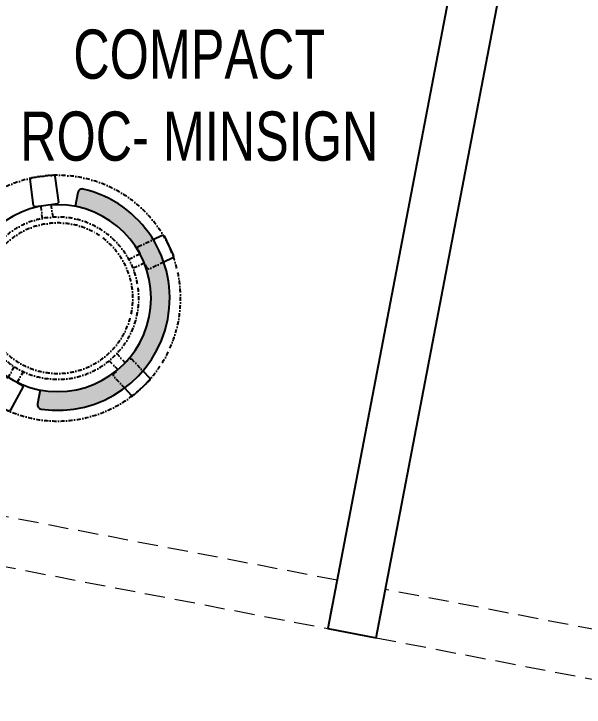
# Model space of a CAD drawing. Header units: feet. Extents: x 5858550 to 5870167, y -5283948 to -5274256.
# Drawn here: x 5860760 to 5861921, y -5277125 to -5275715 of the extents above; entities that cross this region are included whole.
import ezdxf

# ---------------------------------------------------------------- set-up
doc = ezdxf.new("R2010")
doc.units = ezdxf.units.FT
doc.header["$LTSCALE"] = 33
doc.header["$MEASUREMENT"] = 0
doc.linetypes.add('a_p6_plan_L18$0$HIDDEN', pattern=[0.375, 0.25, -0.125])
doc.linetypes.add('DASHDOT2', pattern=[0.5, 0.25, -0.125, 0, -0.125])
for name, color, linetype, lineweight in [('HATCH', 9, 'Continuous', 9), ('LENS-FURNITURE', 13, 'Continuous', 9), ('LENS-PARTITION', 21, 'Continuous', 25), ('LENS-TEXT', 31, 'Continuous', 5), ('LENS_CURTAIN', 5, 'a_p6_plan_L18$0$HIDDEN', 9), ('LN-ELEVATION-1', 81, 'Continuous', 25)]:
    doc.layers.add(name, color=color, linetype=linetype, lineweight=lineweight)
doc.styles.add('LK TXT', font='GILC____.TTF', dxfattribs={"height": 100})

# ---------------------------------------------------------------- blocks, each defined once
blk = doc.blocks.new('DR STOOL')
at = {"layer": 'HATCH'}
h = blk.add_hatch(dxfattribs=at)
h.set_pattern_fill('ANSI36', color=250, angle=-90.00000000000001)
h.set_pattern_definition([(315, (-227.8099174643867, 917.3997257252777), (6.173926083235043, -1.683798022700468), [7.9375, -1.587499999999999, 0, -1.587499999999999])])
edge = h.paths.add_edge_path()
edge.add_line((-190.0000000041909, 4.511094e-10), (-218.6899174675346, 4.511094e-10))
edge.add_arc((-218.6899174670689, 9.120000000388245), 9.119999999940092, 177.6119845363388, 269.9999999996136, ccw=False)
edge.add_arc((-1.8626451e-09, 3.565219e-10), 228.000000002257, 2.3880154632688004, 177.6119845367313, ccw=False)
edge.add_arc((218.6899174633436, 9.120000000497384), 9.120000000051716, -90.00000000034493, 2.3880154629299, ccw=False)
edge.add_line((218.6899174633436, 4.511094e-10), (190, 4.511094e-10))
edge.add_arc((-1.8626451e-09, 4.511094e-10), 190.000000001979, -1.27e-14, 180)
at = {"layer": 'LN-ELEVATION-1', "color": 1, "ltscale": 100}
for p, q in [((-128.6221585394814, 215.4841044476634), (-165.2704676063731, 189.0243927398114)), ((-124.7228340068832, 214.8545704018979), (-128.6221585394814, 215.4841044476634)), ((-112.6981821293011, 198.1996966340157), (-124.7228340068832, 214.8545704018979)), ((124.7553772013634, 214.9803744515593), (112.5488144652918, 198.2845540212292)), ((128.7014972954057, 215.5933048763618), (124.7553772013634, 214.9803744515593)), ((128.7014972954057, 215.5933048763618), (124.7553772013634, 214.9803744515593)), ((165.1911288509145, 188.915192311113), (128.7014972954057, 215.5933048763618)), ((165.1911288509145, 188.915192311113), (128.7014972954057, 215.5933048763618)), ((-165.2704676063731, 189.0243927398114), (-165.9069543029182, 185.0820035930228)), ((-165.9069543029182, 185.0820035930228), (-153.8003208162263, 168.3135803133482)), ((153.6734594982117, 168.4294150282658), (165.7973639420234, 185.0121775862135)), ((165.7973639420234, 185.0121775862135), (165.1911288509145, 188.915192311113)), ((165.7973639420234, 185.0121775862135), (165.1911288509145, 188.915192311113)), ((-191.2928382232785, -35.45407700946089), (-242.9550312487409, -52.24013893969095)), ((-187.9259491492994, -37.1695928365807), (-191.2928382232785, -35.45407700946089)), ((-184.1424400564283, -48.81403796559607), (-187.9259491492994, -37.1695928365807)), ((188.0651108901948, -36.96233201187715), (184.0504167033359, -49.19388854173303)), ((191.3981811110861, -35.27656588272658), (188.0651108901948, -36.96233201187715)), ((243.0100176925771, -52.21682526778022), (191.3981811110861, -35.27656588272658)), ((-242.9550312487409, -52.24013893969095), (-244.7482102331705, -55.75945052818861)), ((-244.7482102331705, -55.75945052818861), (-230.7800458371639, -98.74904560100549)), ((230.715890809428, -98.7280946081737), (244.8123673382215, -55.78040257930116)), ((244.8123673382215, -55.78040257930116), (243.0100176925771, -52.21682526778022)), ((-173.8639617776498, -80.4479453730819), (-177.8421125086024, -68.2044548037811)), ((177.6922140880488, -68.56540505095472), (173.8739495249465, -80.1985000452405)), ((-227.2218665438704, -100.5620286722478), (-175.5596735184081, -83.7759667420105)), ((-175.5596735184081, -83.7759667420105), (-173.8639617776498, -80.4479453730819)), ((173.8739495249465, -80.1985000452405), (175.5794035866856, -83.5704969359358)), ((175.5794035866856, -83.5704969359358), (227.1912401677109, -100.5107563209894)), ((-230.7800458371639, -98.74904560100549), (-227.2218665438704, -100.5620286722478)), ((227.1912401677109, -100.5107563209894), (230.715890809428, -98.7280946081737)), ((-22.72193054761737, -190.2142363802995), (-25.39390889601782, -192.886214728569)), ((-25.39390889601782, -192.886214728569), (-25.39390889601782, -247.2070584567482)), ((-10.47823652112856, -190.2142363802995), (-22.72193054761737, -190.2142363802995)), ((22.78362171910703, -190.2142363802995), (9.910054048988968, -190.2142363802995)), ((25.42475448176265, -192.8553691428751), (22.78362171910703, -190.2142363802995)), ((25.42475448176265, -247.1762128710543), (25.42475448176265, -192.8553691428751)), ((-25.39390889601782, -247.2070584567482), (-22.60096735274419, -250)), ((-22.60096735274419, -250), (22.60096735274419, -250)), ((22.60096735274419, -250), (25.42475448176265, -247.1762128710543))]:
    blk.add_line(p, q, dxfattribs=at)
at = {"layer": 'LN-ELEVATION-1', "linetype": 'DASHDOT2'}
for p, q in [((-92.92521573789418, 170.8129362839827), (-112.6981821293011, 198.1996966340157)), ((112.5488144652918, 198.2845540212292), (92.69529851106927, 171.1294289919315)), ((-93.52748446213081, 167.0824927485227), (-92.92521573789418, 170.8129362839827)), ((92.69529851106927, 171.1294289919315), (93.26858203159645, 167.4385604566923)), ((-153.8003208162263, 168.3135803133482), (-134.1093360339291, 141.0403694751003)), ((-103.4542870586738, 159.9154408004979), (-93.52748446213081, 167.0824927485227)), ((-88.15393704269081, 139.4771787207864), (-103.4542870586738, 159.9154408004979)), ((103.6608748426661, 159.8406005539291), (88.19885099539533, 139.4487815762331)), ((93.26858203159645, 167.4385604566923), (103.6608748426661, 159.8406005539291)), ((133.7372852512635, 141.1612321265929), (153.6734594982117, 168.4294150282658)), ((-134.1093360339291, 141.0403694751003), (-130.4219571123831, 140.4450534014686)), ((-130.4219571123831, 140.4450534014686), (-119.9844727469608, 147.9808124662595)), ((-119.9844727469608, 147.9808124662595), (-105.3687285655178, 126.9741353208374)), ((105.4096150295809, 126.94019481352), (120.1194891873747, 147.8074627162714)), ((120.1194891873747, 147.8074627162714), (130.0033113472163, 140.5812532722048)), ((130.0033113472163, 140.5812532722048), (133.7372852512635, 141.1612321265929)), ((-159.954806596972, -40.49024384317454), (-184.1424400564283, -48.81403796559607)), ((184.0504167033359, -49.19388854173303), (159.8786162491887, -40.79004861696012)), ((-177.8421125086024, -68.2044548037811), (-153.4148110738024, -60.73628028803068)), ((153.3006618716754, -61.02382378749462), (177.6922140880488, -68.56540505095472)), ((-10.92024635523557, -164.6382343793375), (-10.47823652112856, -190.2142363802995)), ((9.910054048988968, -190.2142363802995), (10.35584833659231, -164.674698740353))]:
    blk.add_line(p, q, dxfattribs=at)
at = {"layer": 'LN-ELEVATION-1', "color": 1, "ltscale": 100}
blk.add_lwpolyline([(-190.0000000023283, 0), (-218.6899174656719, 0, -0.4264743413925903), (-227.8019973598421, 9.5, -0.959166304662544), (227.8019973593764, 9.5, -0.4264743413925903), (218.6899174647406, 0), (190.0000000013969, 0)], format="xyb", dxfattribs=at)
at = {"layer": 'LN-ELEVATION-1', "linetype": 'DASHDOT2'}
for radius in [250, 165, 153]:
    blk.add_circle((0, 0), radius, dxfattribs=at)
at = {"layer": 'LN-ELEVATION-1', "color": 1, "ltscale": 100}
blk.add_circle((0, 0), 190, dxfattribs=at)

msp = doc.modelspace()

# ---------------------------------------------------------------- linework, layer by layer
at = {"layer": 'LENS-PARTITION'}
msp.add_lwpolyline([(5861854.525730174, -5275120.488524199), (5861759.044945536, -5275087.408851115), (5861399.2214085, -5276965.309840404), (5861497.434748812, -5276984.128442502)], close=True, dxfattribs=at)
at = {"layer": 'LENS_CURTAIN', "ltscale": 5}
for points in [[(5861418.040010598, -5276867.096500093), (5860681.439958262, -5276725.956984368), (5860662.621356166, -5276824.170324678), (5861399.2214085, -5276965.309840404)], [(5862252.853403244, -5277027.054617916), (5861516.253350908, -5276885.915102191), (5861497.434748812, -5276984.128442501), (5862234.034801148, -5277125.267958227)]]:
    msp.add_lwpolyline(points, close=True, dxfattribs=at)

# ---------------------------------------------------------------- block references
at = {"layer": 'LENS-FURNITURE', "xscale": -1, "rotation": 259.1530586515754}
msp.add_blockref('DR STOOL', (5860849.568297893, -5276293.440886339), dxfattribs=at)

# ---------------------------------------------------------------- texts
at = {"layer": 'LENS-TEXT', "color": 0, "linetype": 'Continuous', "ltscale": 3, "insert": (5861137.652548505, -5275797.764381102), "char_height": 100, "attachment_point": 5, "style": 'LK TXT'}
msp.add_mtext_dynamic_manual_height_columns('CLINIC COMPACT ROC- MINSIGN', width=730.5073781448633, gutter_width=0.9999999999999991, heights=[0], dxfattribs=at)

doc.saveas('drawing.dxf')
